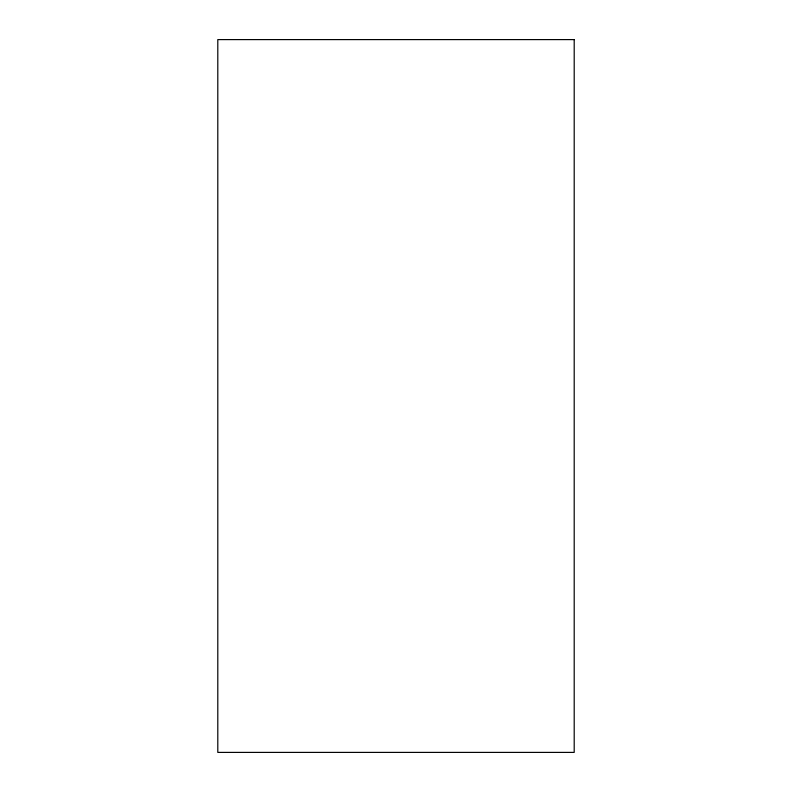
<?xml version="1.0" encoding="UTF-8"?>
<svg xmlns="http://www.w3.org/2000/svg" width="792" height="792" viewBox="0 0 792 792"><rect width="100%" height="100%" fill="white"/><g stroke="black" fill="none" stroke-linecap="round" stroke-linejoin="round"><path stroke-width="1.19" d="M574.2 39.6L217.8 39.6L217.8 752.4L574.2 752.4L574.2 39.6"/></g></svg>
